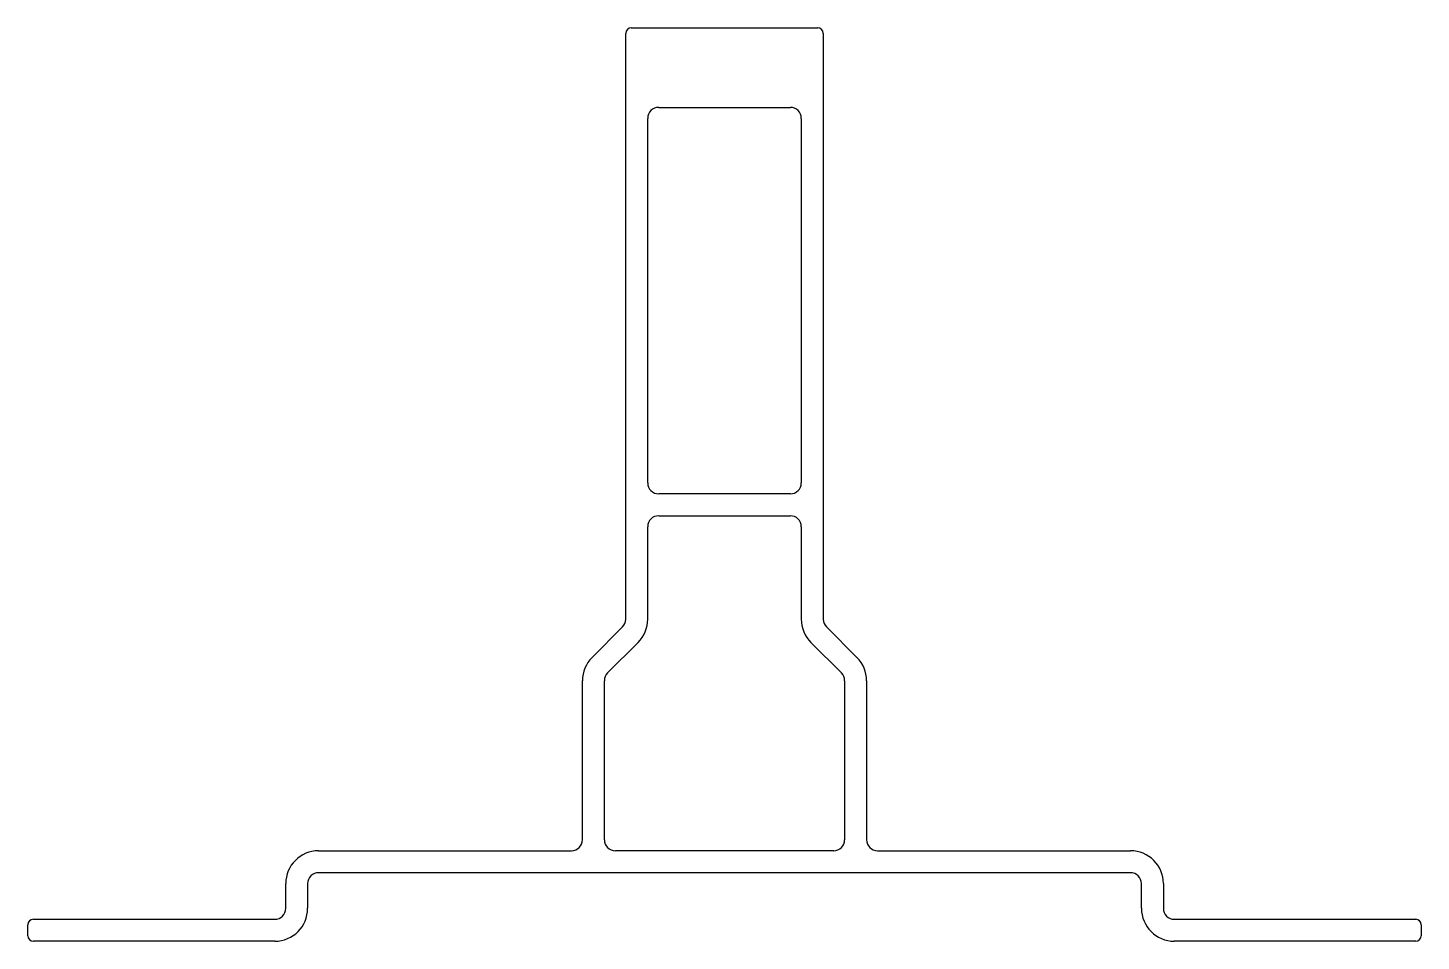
# Model space of a CAD drawing. Extents: x 3 to 130, y 3 to 86.
import ezdxf

# ---------------------------------------------------------------- set-up
doc = ezdxf.new("R2010")
doc.units = 0
doc.layers.get('0').update_dxf_attribs({"linetype": 'CONTINUOUS'})

msp = doc.modelspace()

# ---------------------------------------------------------------- linework, layer by layer
for p, q in [((57.57, 32.16), (57.57, 85.59)), ((58.07, 86.09), (75.07, 86.09)), ((75.57, 85.59), (75.57, 32.16)), ((60.57, 78.84), (72.57, 78.84)), ((59.57, 44.59), (59.57, 77.84)), ((73.57, 77.84), (73.57, 44.59)), ((72.57, 43.59), (60.57, 43.59)), ((60.57, 41.59), (72.57, 41.59)), ((59.57, 32.16), (59.57, 40.59)), ((73.57, 40.59), (73.57, 32.16)), ((54.5, 28.67), (57.27, 31.45)), ((75.86, 31.45), (78.64, 28.67)), ((55.91, 27.26), (58.69, 30.04)), ((74.45, 30.04), (77.22, 27.26)), ((53.62, 12.04), (53.62, 26.55)), ((55.62, 12.04), (55.62, 26.55)), ((77.52, 26.55), (77.52, 12.04)), ((79.52, 26.55), (79.52, 12.04)), ((29.57, 11.04), (52.62, 11.04)), ((76.52, 11.04), (56.62, 11.04)), ((80.52, 11.04), (103.57, 11.04)), ((103.57, 9.04), (29.57, 9.04)), ((26.57, 5.79), (26.57, 8.04)), ((28.57, 8.04), (28.57, 5.79)), ((104.57, 5.79), (104.57, 8.04)), ((106.57, 8.04), (106.57, 5.79)), ((3.07, 3.29), (3.07, 4.29)), ((3.57, 4.79), (25.57, 4.79)), ((107.57, 4.79), (129.57, 4.79)), ((130.07, 4.29), (130.07, 3.29)), ((25.57, 2.79), (3.57, 2.79)), ((129.57, 2.79), (107.57, 2.79))]:
    msp.add_line(p, q)
for centre, radius, start, end in [((58.07, 85.59), 0.5, 90, 180), ((75.07, 85.59), 0.5, 360, 90), ((60.57, 77.84), 1, 90, 180), ((72.57, 77.84), 1, 360, 90), ((60.57, 44.59), 1, 180, 270), ((72.57, 44.59), 1, 270, 0), ((60.57, 40.59), 1, 90, 180), ((72.57, 40.59), 1, 360, 90), ((56.57, 32.16), 1, 315, 360), ((56.57, 32.16), 3, 315, 0), ((76.57, 32.16), 3, 180, 224.9998), ((76.57, 32.16), 1, 180, 224.9998), ((56.62, 26.55), 3, 135, 180), ((76.52, 26.55), 3, 360, 44.9998), ((56.62, 26.55), 1, 135, 180), ((76.52, 26.55), 1, 0, 44.9998), ((52.62, 12.04), 1, 270, 360), ((56.62, 12.04), 1, 180, 270), ((76.52, 12.04), 1, 270, 360), ((80.52, 12.04), 1, 180, 270), ((29.57, 8.04), 3, 90, 180), ((103.57, 8.04), 3, 0, 90), ((29.57, 8.04), 1, 90, 180), ((103.57, 8.04), 1, 360, 90), ((25.57, 5.79), 1, 270, 360), ((25.57, 5.79), 3, 270, 0), ((107.57, 5.79), 3, 180, 270), ((107.57, 5.79), 1, 180, 270), ((3.57, 4.29), 0.5, 90, 180), ((129.57, 4.29), 0.5, 0, 90), ((3.57, 3.29), 0.5, 180, 270), ((129.57, 3.29), 0.5, 270, 0)]:
    msp.add_arc(centre, radius, start, end)

doc.saveas('drawing.dxf')
